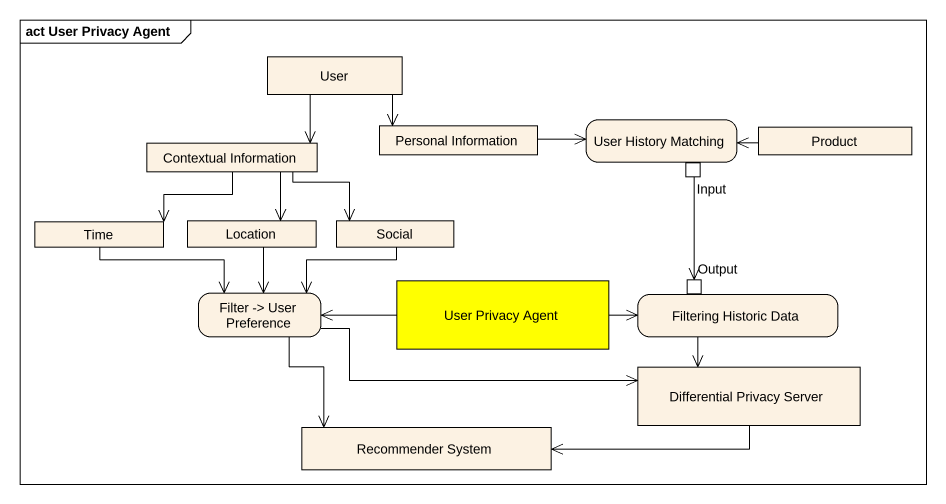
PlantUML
@startuml
mainframe act User Privacy Agent
hide empty description
state User <<object>>
state "Personal Information" as Personal_Information <<object>>
state "User History Matching" as User_History_Matching {
  state Input <<outputPin>>
}
state "Contextual Information" as Contextual_Information <<object>>
state Product <<object>>
state Time <<object>>
state Location <<object>>
state Social <<object>>
state "User Privacy Agent" as User_Privacy_Agent <<object>> #FFFF00
state "Filter -> User Preference" as Filter_User_Preference
state "Filtering Historic Data" as Filtering_Historic_Data {
  state Output <<inputPin>>
}
state "Differential Privacy Server" as Differential_Privacy_Server <<object>>
state "Recommender System" as Recommender_System <<object>>
User -right-> Personal_Information
User --> Contextual_Information
Personal_Information -right-> User_History_Matching
Contextual_Information -left-> Time
Contextual_Information --> Location
Contextual_Information -right-> Social
Input --> Output
Product -left-> User_History_Matching
Time -right-> Filter_User_Preference
Location --> Filter_User_Preference
Social --> Filter_User_Preference
User_Privacy_Agent -left-> Filter_User_Preference
User_Privacy_Agent -right-> Filtering_Historic_Data
Filter_User_Preference -right-> Differential_Privacy_Server
Filter_User_Preference --> Recommender_System
Filtering_Historic_Data --> Differential_Privacy_Server
Differential_Privacy_Server -left-> Recommender_System
@enduml
